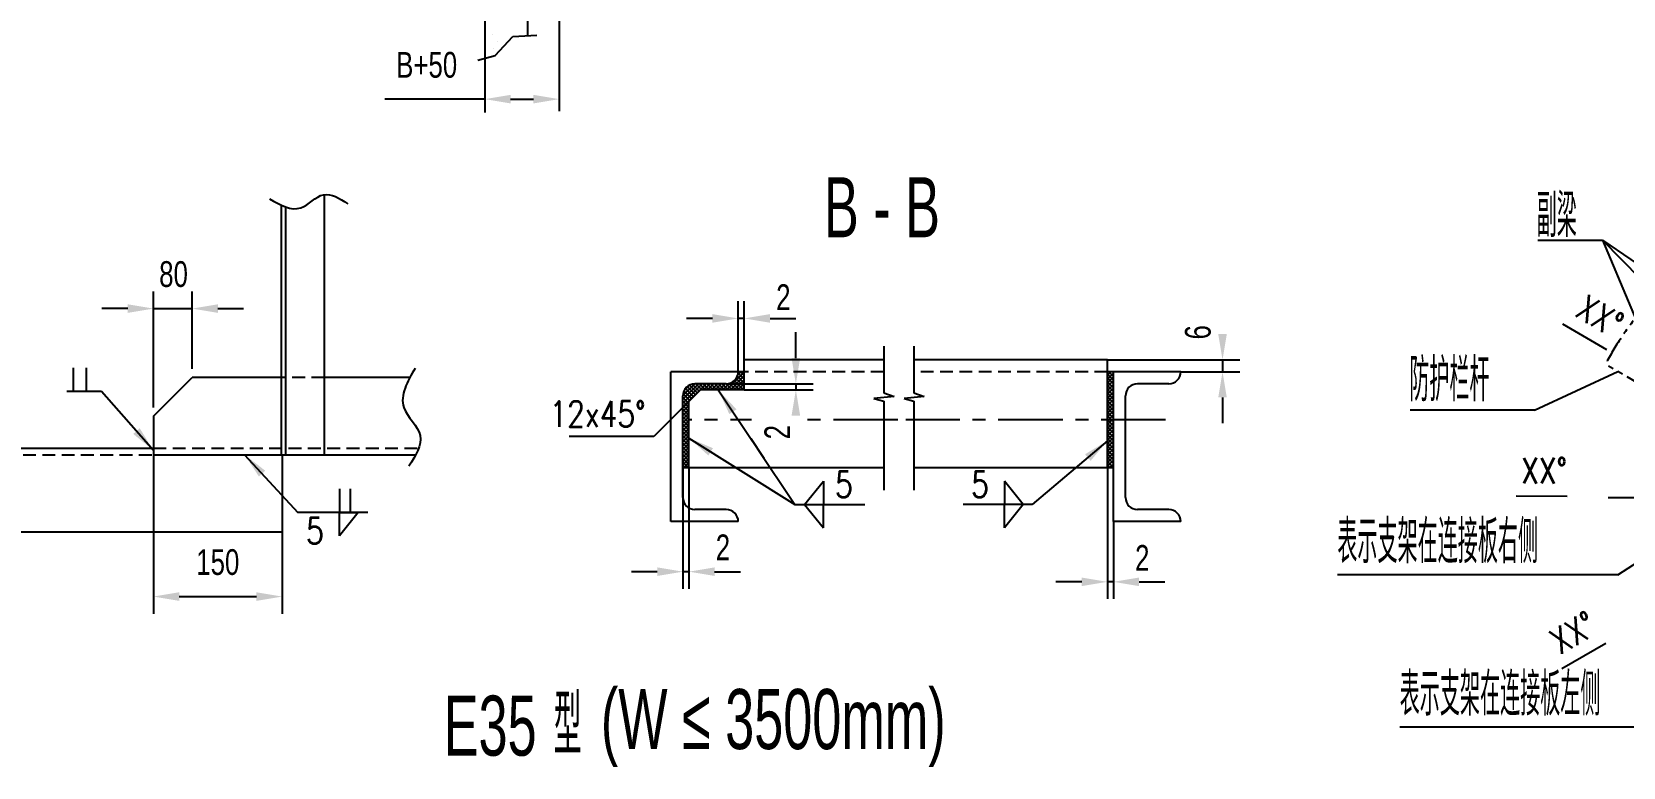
# Model space of a CAD drawing. Extents: x 148 to 221443, y -36682 to 6758.
# Drawn here: x 192989 to 196699, y -20545 to -18831 of the extents above; entities that cross this region are included whole.
import ezdxf
from ezdxf.enums import TextEntityAlignment as Align

# ---------------------------------------------------------------- set-up
doc = ezdxf.new("R2010")
doc.units = 0
doc.header["$LTSCALE"] = 10
doc.header["$MEASUREMENT"] = 0
for name, pattern in [('CENTERX2', [4, 2.5, -0.5, 0.5, -0.5]), ('HIDDENX2', [0.75, 0.5, -0.25]), ('PHANTOM', [2.5, 1.25, -0.25, 0.25, -0.25, 0.25, -0.25])]:
    doc.linetypes.add(name, pattern=pattern)
for name, color, linetype in [('1', 1, 'Continuous'), ('2', 4, 'Continuous'), ('6', 4, 'PHANTOM'), ('CENTER', 1, 'CENTERX2'), ('HIDDEN', 7, 'HIDDENX2'), ('WB-FS', 6, 'Continuous')]:
    doc.layers.add(name, color=color, linetype=linetype)
doc.styles.add('HZ', font='ROMS.SHX', dxfattribs={"width": 0.75, "bigfont": 'GBCBIG.SHX'})
doc.styles.get("Standard").update_dxf_attribs({"font": 'wison_e.shx', "width": 0.75, "bigfont": 'wison_c.shx'})
doc.styles.add('XW', font='ROMANS.shx', dxfattribs={"width": 0.85})

msp = doc.modelspace()

# ---------------------------------------------------------------- linework, layer by layer
msp.add_line((194521.1273, -19847.2547), (194507.1273, -19847.2547))
at = {"layer": '1'}
for p, q in [((193671.4662, -19816.6657), (193671.4662, -19210.2903)), ((193571.4662, -19816.6657), (193571.4662, -19235.0893)), ((193581.4662, -19816.6657), (193581.4662, -19239.1866)), ((194975.1993, -19595.2547), (194650.1273, -19595.2547)), ((194650.1273, -19665.2547), (194650.1273, -19595.2547)), ((195496.6192, -19595.2547), (195045.5819, -19595.2547)), ((195496.6192, -19623.2547), (195496.6192, -19595.2547)), ((193272.9839, -19726.6657), (193362.9839, -19636.6657)), ((193571.4662, -19636.6657), (193362.9839, -19636.6657)), ((193870.8199, -19636.6657), (193671.4662, -19636.6657)), ((194650.1273, -19623.2547), (194479.1273, -19623.2547)), ((194479.1273, -19972.4179), (194479.1273, -19623.2547)), ((194608.1273, -19651.2547), (194535.1273, -19651.2547)), ((195667.6192, -19623.2547), (195496.6192, -19623.2547)), ((195496.6192, -19847.2547), (195496.6192, -19623.2547)), ((195510.6192, -19972.4179), (195510.6192, -19623.2547)), ((195639.6192, -19651.2547), (195566.6192, -19651.2547)), ((194507.1273, -19916.4179), (194507.1273, -19679.2547)), ((194548.1273, -19665.2547), (194521.1273, -19692.2547)), ((194521.1273, -19847.2547), (194521.1273, -19692.2547)), ((194650.1273, -19665.2547), (194548.1273, -19665.2547)), ((195538.6192, -19916.4179), (195538.6192, -19679.2547)), ((193272.9839, -19726.6657), (193272.9839, -19816.6657)), ((192519.0629, -19801.6657), (193272.9839, -19801.6657)), ((193272.9839, -19816.6657), (193661.1702, -19816.6657)), ((193572.9839, -19816.6657), (193572.9839, -19996.6657)), ((193661.1702, -19816.6657), (193884.4776, -19816.6657)), ((194975.1993, -19847.2547), (194521.1273, -19847.2547)), ((195510.6192, -19847.2547), (195045.5819, -19847.2547)), ((194608.1273, -19944.4179), (194535.1273, -19944.4179)), ((195639.6192, -19944.4179), (195566.6192, -19944.4179)), ((194636.1273, -19972.4179), (194479.1273, -19972.4179)), ((195667.6192, -19972.4179), (195510.6192, -19972.4179)), ((192519.0629, -19996.6657), (193572.9839, -19996.6657))]:
    msp.add_line(p, q, dxfattribs=at)
for centre, start, end in [((194535.1273, -19679.2547), 90, 180), ((194608.1273, -19623.2547), 270, 0), ((195566.6192, -19679.2547), 90, 180), ((195639.6192, -19623.2547), 270, 0), ((194535.1273, -19916.4179), 180, 270), ((195566.6192, -19916.4179), 180, 270), ((194608.1273, -19972.4179), 0, 90), ((195639.6192, -19972.4179), 0, 90)]:
    msp.add_arc(centre, 28, start, end, dxfattribs=at)
at = {"layer": '2', "color": 3, "linetype": 'Continuous'}
for p, q in [((194218.8441, -18580.0411), (194218.8441, -19015.8612)), ((194045.2622, -18759.6342), (194045.2622, -19018.7553)), ((194045.2622, -18987.9632), (193812.1704, -18987.9632)), ((194105.2622, -18987.9632), (194158.8441, -18987.9632)), ((196499.5348, -19316.8044), (196650.5313, -19316.8044)), ((196650.5313, -19316.8044), (196920.825, -19501.3986)), ((196650.5313, -19316.8044), (197024.5149, -19697.8447)), ((196650.5313, -19316.8044), (196850.7092, -19792.8448)), ((193272.9839, -19706.6657), (193272.9839, -19436.0351)), ((193363.2581, -19616.6657), (193363.2581, -19436.0351)), ((194636.1273, -19623.2547), (194635.8311, -19458.9433)), ((194650.1273, -19603.2547), (194650.1273, -19458.9433)), ((193212.9839, -19476.0351), (193152.9839, -19476.0351)), ((193272.9839, -19476.0351), (193363.2581, -19476.0351)), ((193423.2581, -19476.0351), (193483.2581, -19476.0351)), ((194575.8311, -19498.9433), (194515.8311, -19498.9433)), ((194650.1273, -19498.9433), (194635.8311, -19498.9433)), ((194710.1273, -19498.9433), (194770.1273, -19498.9433)), ((195764.9542, -19535.2547), (195764.9542, -19475.2547)), ((194770.4277, -19591.2547), (194770.4277, -19531.2547)), ((196661.0767, -19572.1423), (196558.4797, -19512.3974)), ((195496.6192, -19595.2547), (195804.9542, -19595.2547)), ((194507.1273, -19687.5215), (194543.3941, -19651.2547)), ((194507.1273, -19696.3603), (194552.233, -19651.2547)), ((194507.1273, -19705.1992), (194561.0718, -19651.2547)), ((194507.1332, -19678.6767), (194534.5493, -19651.2606)), ((194509.9328, -19667.0383), (194522.9109, -19654.0602)), ((194536.3015, -19677.0804), (194517.0735, -19657.8523)), ((194540.7209, -19672.661), (194522.383, -19654.3231)), ((194545.1404, -19668.2416), (194528.8631, -19651.9644)), ((194550.9923, -19665.2547), (194536.9923, -19651.2547)), ((194559.8311, -19665.2547), (194545.8311, -19651.2547)), ((194568.67, -19665.2547), (194554.67, -19651.2547)), ((194555.9106, -19665.2547), (194569.9106, -19651.2547)), ((194577.5088, -19665.2547), (194563.5088, -19651.2547)), ((194564.7495, -19665.2547), (194578.7495, -19651.2547)), ((194586.3476, -19665.2547), (194572.3476, -19651.2547)), ((194573.5883, -19665.2547), (194587.5883, -19651.2547)), ((194595.1865, -19665.2547), (194581.1865, -19651.2547)), ((194582.4271, -19665.2547), (194596.4271, -19651.2547)), ((194604.0253, -19665.2547), (194590.0253, -19651.2547)), ((194591.266, -19665.2547), (194605.266, -19651.2547)), ((194612.8641, -19665.2547), (194598.8641, -19651.2547)), ((194600.1048, -19665.2547), (194614.9483, -19650.4111)), ((194621.703, -19665.2547), (194607.703, -19651.2547)), ((194607.703, -19651.2547), (194810.4277, -19651.2547)), ((194608.9436, -19665.2547), (194650.1273, -19624.071)), ((194630.5418, -19665.2547), (194615.5422, -19650.255)), ((194617.7825, -19665.2547), (194650.1273, -19632.9099)), ((194639.3806, -19665.2547), (194621.8099, -19647.6839)), ((194626.6213, -19665.2547), (194650.1273, -19641.7487)), ((194648.2195, -19665.2547), (194626.9494, -19643.9846)), ((194650.1273, -19658.3236), (194631.0861, -19639.2825)), ((194650.1273, -19649.4848), (194634.1734, -19633.5309)), ((194635.2837, -19630.0757), (194642.1048, -19623.2547)), ((194635.4601, -19665.2547), (194650.1273, -19650.5875)), ((194650.1273, -19640.646), (194635.943, -19626.4617)), ((194650.1273, -19631.8071), (194641.5748, -19623.2547)), ((194644.299, -19665.2547), (194650.1273, -19659.4264)), ((194770.4277, -19651.2547), (194770.4277, -19665.2547)), ((195667.6192, -19623.2547), (195804.9542, -19623.2547)), ((196492.3456, -19712.9387), (196686.1024, -19622.5885)), ((193152.2678, -19669.0021), (193070.8301, -19669.0021)), ((193272.9839, -19806.6657), (193152.2678, -19669.0021)), ((194521.1273, -19692.2547), (194439.3819, -19774)), ((194518.6239, -19694.7581), (194507.1273, -19683.2615)), ((194514.2044, -19699.1775), (194507.1273, -19692.1003)), ((194507.1273, -19707.2503), (194521.1273, -19693.2503)), ((194523.0433, -19690.3387), (194507.4868, -19674.7822)), ((194527.4627, -19685.9193), (194509.5055, -19667.962)), ((194531.8821, -19681.4998), (194512.7744, -19662.3921)), ((194521.1273, -19697.892), (194518.3086, -19695.0733)), ((194650.1273, -19665.2547), (194810.4277, -19665.2547)), ((195764.9542, -19683.2547), (195764.9542, -19743.2547)), ((194509.785, -19703.5969), (194507.1273, -19700.9392)), ((194507.1273, -19716.0892), (194521.1273, -19702.0892)), ((194521.1273, -19724.4085), (194507.1273, -19710.4085)), ((194507.1273, -19724.928), (194521.1273, -19710.928)), ((194521.1273, -19733.2474), (194507.1273, -19719.2474)), ((194507.1273, -19733.7668), (194521.1273, -19719.7668)), ((194521.1273, -19742.0862), (194507.1273, -19728.0862)), ((194507.1273, -19742.6057), (194521.1273, -19728.6057)), ((194521.1273, -19715.5697), (194509.4698, -19703.9122)), ((194521.1273, -19706.7309), (194513.8892, -19699.4928)), ((194770.4277, -19725.2547), (194770.4277, -19785.2547)), ((196492.3456, -19712.9387), (196202.0908, -19712.9387)), ((194521.1273, -19750.925), (194507.1273, -19736.925)), ((194507.1273, -19751.4445), (194521.1273, -19737.4445)), ((194521.1273, -19759.7639), (194507.1273, -19745.7639)), ((194507.1273, -19760.2834), (194521.1273, -19746.2834)), ((194521.1273, -19768.6027), (194507.1273, -19754.6027)), ((194507.1273, -19769.1222), (194521.1273, -19755.1222)), ((194521.1273, -19777.4415), (194507.1273, -19763.4415)), ((194507.1273, -19777.961), (194521.1273, -19763.961)), ((194439.3819, -19774), (194242.2515, -19774)), ((194521.1273, -19786.2804), (194507.1273, -19772.2804)), ((194507.1273, -19786.7999), (194521.1273, -19772.7999)), ((194521.1273, -19795.1192), (194507.1273, -19781.1192)), ((194507.1273, -19795.6387), (194521.1273, -19781.6387)), ((194521.1273, -19803.958), (194507.1273, -19789.958)), ((194507.1273, -19804.4775), (194521.1273, -19790.4775)), ((194521.1273, -19812.7969), (194507.1273, -19798.7969)), ((194507.1273, -19813.3164), (194521.1273, -19799.3164)), ((194521.1273, -19821.6357), (194507.1273, -19807.6357)), ((195496.6192, -19784.147), (195321.5588, -19932.5909)), ((193272.9839, -19816.6657), (193272.9839, -20187.1571)), ((193485.4993, -19816.6657), (193609.8386, -19951.0657)), ((194507.1273, -19822.1552), (194521.1273, -19808.1552)), ((194521.1273, -19830.4745), (194507.1273, -19816.4745)), ((194507.1273, -19830.994), (194521.1273, -19816.994)), ((194521.1273, -19839.3134), (194507.1273, -19825.3134)), ((194507.1273, -19839.8329), (194521.1273, -19825.8329)), ((194507.1273, -19827.7652), (194507.1273, -20129.1552)), ((194521.1273, -19847.5663), (194507.1273, -19834.1522)), ((194511.3909, -19847.2547), (194507.1273, -19842.991)), ((194508.5443, -19847.2547), (194521.1273, -19834.6717)), ((194516.4856, -19847.2547), (194521.1273, -19842.613)), ((194521.1273, -19847.2547), (194521.1273, -20129.1552)), ((195496.6192, -19847.2547), (195496.6192, -20152.8187)), ((196568.1445, -19913.8753), (196449.4204, -19913.4333)), ((193772.7139, -19951.0657), (193609.8386, -19951.0657)), ((194768.0954, -19932.5909), (194930.9707, -19932.5909)), ((195321.5588, -19932.5909), (195160.1932, -19932.5909)), ((196686.1128, -20096.4688), (196943.881, -19929.9794)), ((195510.6192, -19972.4179), (195510.6192, -20152.8187)), ((193572.9839, -19996.6657), (193572.9839, -20187.1571)), ((194447.1273, -20089.1552), (194387.1273, -20089.1552)), ((194521.1273, -20089.1552), (194507.1273, -20089.1552)), ((194581.1273, -20089.1552), (194641.1273, -20089.1552)), ((196686.1128, -20096.4688), (196032.7538, -20096.4688)), ((195436.6192, -20112.8187), (195376.6192, -20112.8187)), ((195510.6192, -20112.8187), (195496.6192, -20112.8187)), ((195570.6192, -20112.8187), (195630.6192, -20112.8187)), ((193332.9839, -20147.1571), (193512.9839, -20147.1571)), ((196658.5294, -20256.2909), (196555.4903, -20315.2701)), ((196831.5065, -20451.7571), (196178.1475, -20451.7571))]:
    msp.add_line(p, q, dxfattribs=at)
at = {"layer": '2', "color": 7, "linetype": 'Continuous'}
for p, q in [((193085.8619, -19614.3877), (193085.8619, -19669.0021)), ((193115.8632, -19614.3877), (193115.8632, -19669.0021)), ((194790.7666, -19932.5909), (194834.5013, -19877.9765)), ((194834.5013, -19877.9765), (194834.5013, -19932.5909)), ((195300.3973, -19932.5909), (195256.6626, -19877.9765)), ((195256.6626, -19877.9765), (195256.6626, -19932.5909)), ((193706.3079, -19896.4512), (193706.3079, -19951.0657)), ((193731.5538, -19896.4512), (193731.5538, -19951.0657)), ((193750.0427, -19951.0657), (193706.3079, -20005.6801)), ((193706.3079, -20005.6801), (193706.3079, -19951.0657)), ((193706.3079, -19951.0657), (193750.0427, -19951.0657)), ((193750.0427, -19951.0657), (193706.3079, -19951.0657)), ((194790.7666, -19932.5909), (194834.5013, -19987.2053)), ((194834.5013, -19987.2053), (194834.5013, -19932.5909)), ((195256.6626, -19987.2053), (195256.6626, -19932.5909)), ((195300.3973, -19932.5909), (195256.6626, -19987.2053))]:
    msp.add_line(p, q, dxfattribs=at)
at = {"layer": '2', "linetype": 'Continuous'}
for p, q in [((195496.6192, -19631.4211), (195504.7856, -19623.2547)), ((195496.6192, -19640.2599), (195510.6192, -19626.2599)), ((195510.6192, -19642.9002), (195496.6192, -19628.9002)), ((195496.6192, -19649.0987), (195510.6192, -19635.0987)), ((195510.6192, -19651.7391), (195496.6192, -19637.7391)), ((195496.6192, -19657.9376), (195510.6192, -19643.9376)), ((195510.6192, -19660.5779), (195496.6192, -19646.5779)), ((195496.6192, -19666.7764), (195510.6192, -19652.7764)), ((195510.6192, -19669.4167), (195496.6192, -19655.4167)), ((195510.6192, -19634.0614), (195499.8125, -19623.2547)), ((195510.6192, -19625.2226), (195508.6513, -19623.2547)), ((195496.6192, -19675.6152), (195510.6192, -19661.6152)), ((195510.6192, -19678.2556), (195496.6192, -19664.2556)), ((195496.6192, -19684.4541), (195510.6192, -19670.4541)), ((195510.6192, -19687.0944), (195496.6192, -19673.0944)), ((195496.6192, -19693.2929), (195510.6192, -19679.2929)), ((195510.6192, -19695.9332), (195496.6192, -19681.9332)), ((195496.6192, -19702.1317), (195510.6192, -19688.1317)), ((195510.6192, -19704.7721), (195496.6192, -19690.7721)), ((195496.6192, -19710.9706), (195510.6192, -19696.9706)), ((195510.6192, -19713.6109), (195496.6192, -19699.6109)), ((195496.6192, -19719.8094), (195510.6192, -19705.8094)), ((195510.6192, -19722.4498), (195496.6192, -19708.4498)), ((195496.6192, -19728.6482), (195510.6192, -19714.6482)), ((195510.6192, -19731.2886), (195496.6192, -19717.2886)), ((195496.6192, -19737.4871), (195510.6192, -19723.4871)), ((195510.6192, -19740.1274), (195496.6192, -19726.1274)), ((195496.6192, -19746.3259), (195510.6192, -19732.3259)), ((195510.6192, -19748.9663), (195496.6192, -19734.9663)), ((195496.6192, -19755.1647), (195510.6192, -19741.1647)), ((195510.6192, -19757.8051), (195496.6192, -19743.8051)), ((195496.6192, -19764.0036), (195510.6192, -19750.0036)), ((195510.6192, -19766.6439), (195496.6192, -19752.6439)), ((195496.6192, -19772.8424), (195510.6192, -19758.8424)), ((195510.6192, -19775.4828), (195496.6192, -19761.4828)), ((195496.6192, -19781.6812), (195510.6192, -19767.6812)), ((195510.6192, -19784.3216), (195496.6192, -19770.3216)), ((195496.6192, -19790.5201), (195510.6192, -19776.5201)), ((195510.6192, -19793.1604), (195496.6192, -19779.1604)), ((195496.6192, -19799.3589), (195510.6192, -19785.3589)), ((195510.6192, -19801.9993), (195496.6192, -19787.9993)), ((195496.6192, -19808.1977), (195510.6192, -19794.1977)), ((195510.6192, -19810.8381), (195496.6192, -19796.8381)), ((195496.6192, -19817.0366), (195510.6192, -19803.0366)), ((195510.6192, -19819.6769), (195496.6192, -19805.6769)), ((195496.6192, -19825.8754), (195510.6192, -19811.8754)), ((195510.6192, -19828.5158), (195496.6192, -19814.5158)), ((195496.6192, -19834.7143), (195510.6192, -19820.7143)), ((195510.6192, -19837.3546), (195496.6192, -19823.3546)), ((195496.6192, -19843.5531), (195510.6192, -19829.5531)), ((195510.6192, -19846.1934), (195496.6192, -19832.1934)), ((195502.8416, -19847.2547), (195496.6192, -19841.0323)), ((195501.7565, -19847.2547), (195510.6192, -19838.3919)), ((195510.5953, -19847.2547), (195510.6192, -19847.2308))]:
    msp.add_line(p, q, dxfattribs=at)
at = {"layer": '2', "color": 3, "linetype": 'Continuous'}
for points in [[(194105.2622, -18977.9632), (194105.2622, -18997.9632), (194045.2622, -18987.9632)], [(194158.8441, -18977.9632), (194158.8441, -18997.9632), (194218.8441, -18987.9632)], [(193212.9839, -19466.0351), (193212.9839, -19486.0351), (193272.9839, -19476.0351)], [(193423.2581, -19466.0351), (193423.2581, -19486.0351), (193363.2581, -19476.0351)], [(194575.8311, -19488.9433), (194575.8311, -19508.9433), (194635.8311, -19498.9433)], [(194710.1273, -19488.9433), (194710.1273, -19508.9433), (194650.1273, -19498.9433)], [(194760.4277, -19591.2547), (194780.4277, -19591.2547), (194770.4277, -19651.2547)], [(195754.9542, -19683.2547), (195774.9542, -19683.2547), (195764.9542, -19623.2547)], [(194631.9545, -19710.8645), (194615.3257, -19721.9767), (194590.3035, -19666.534)], [(193240.944, -19754.9603), (193225.9065, -19768.1465), (193272.9839, -19806.6657)], [(194577.1542, -19801.4089), (194566.4441, -19818.2995), (194521.1273, -19777.7238)], [(195444.5465, -19815.5862), (195457.5577, -19830.7753), (195496.6192, -19784.147)], [(193518.9047, -19867.4995), (193533.5857, -19853.9175), (193485.4993, -19816.6657)], [(194447.1273, -20079.1552), (194447.1273, -20099.1552), (194507.1273, -20089.1552)], [(194581.1273, -20079.1552), (194581.1273, -20099.1552), (194521.1273, -20089.1552)], [(195436.6192, -20102.8187), (195436.6192, -20122.8187), (195496.6192, -20112.8187)], [(195570.6192, -20102.8187), (195570.6192, -20122.8187), (195510.6192, -20112.8187)], [(193332.9839, -20137.1571), (193332.9839, -20157.1571), (193272.9839, -20147.1571)], [(193512.9839, -20137.1571), (193512.9839, -20157.1571), (193572.9839, -20147.1571)]]:
    msp.add_solid(points, dxfattribs=at)
at = {"layer": '6', "color": 3, "linetype": 'ByBlock', "ltscale": 5}
msp.add_line((194144.8042, -16238.3262), (194144.8042, -18840.2427), dxfattribs=at)
at = {"layer": '6', "color": 4, "linetype": 'Continuous'}
for p, q in [((194063.6238, -18836.4226), (194063.6238, -18836.4226)), ((194064.8279, -18870.8288), (194064.8279, -18870.8288)), ((194075.2196, -18854.5564), (194075.2196, -18854.5564))]:
    msp.add_line(p, q, dxfattribs=at)
at = {"layer": '6', "color": 4, "ltscale": 5}
msp.add_line((196762.1621, -19666.8799), (196657.4626, -19605.9108), dxfattribs=at)
msp.add_arc((197252.2931, -19916.4226), 671, 103.7240027, 152.4346607, dxfattribs=at)
at = {"layer": 'CENTER', "ltscale": 6}
for p, q in [((195007.8001, -19735.2547), (194521.1273, -19735.2547)), ((195632.3269, -19735.2547), (195026.3656, -19735.2547)), ((196664.0653, -19916.4226), (197530.5723, -19916.4226))]:
    msp.add_line(p, q, dxfattribs=at)
at = {"layer": 'HIDDEN', "ltscale": 6}
for p, q in [((193671.4662, -19636.6657), (193571.4662, -19636.6657)), ((194975.1993, -19623.2547), (194641.7273, -19623.2547)), ((195496.6192, -19623.2547), (195045.5819, -19623.2547)), ((193272.9839, -19801.6657), (193891.431, -19801.6657)), ((192519.0629, -19816.6657), (193272.9839, -19816.6657))]:
    msp.add_line(p, q, dxfattribs=at)
at = {"layer": 'WB-FS', "linetype": 'Continuous'}
for p, q in [((194069.5739, -18886.559), (194110.378, -18841.8426)), ((194110.378, -18841.8426), (194166.977, -18839.2122)), ((194028.77, -18897.0805), (194069.5739, -18886.559)), ((194975.1993, -19563.6059), (194975.1993, -19672.2017)), ((195045.5819, -19563.6059), (195045.5819, -19672.2017)), ((194999.3481, -19680.648), (194952.2581, -19685.4745)), ((194952.2581, -19685.4745), (194975.1993, -19691.5076)), ((194975.1993, -19672.2017), (194999.3481, -19680.648)), ((194975.1993, -19691.5076), (194975.1993, -19899.5733)), ((195069.7307, -19680.648), (195022.6407, -19685.4745)), ((195022.6407, -19685.4745), (195045.5819, -19691.5076)), ((195045.5819, -19672.2017), (195069.7307, -19680.648)), ((195045.5819, -19691.5076), (195045.5819, -19899.5733))]:
    msp.add_line(p, q, dxfattribs=at)
for points in [[(193543.2409, -19219.9838), (193616.8398, -19241.212), (193669.2211, -19210.6964), (193726.2437, -19231.9246)], [(193883.1915, -19614.5149), (193856.6562, -19706.5136), (193894.8007, -19771.9902), (193868.2654, -19843.2684)]]:
    msp.add_spline(points, degree=3, dxfattribs=at)

# ---------------------------------------------------------------- texts
at = {"layer": '2', "color": 3, "linetype": 'Continuous', "width": 0.75}
msp.add_text('B+50', height=60, dxfattribs=at).set_placement((193838.765, -18937.9632))
at = {"layer": '2', "color": 3, "linetype": 'Continuous'}
for s, height, style, width, p in [('B - B', 140, 'HZ', 0.65, (195106.4178, -19239.9404)), ('12x45%%D', 60, 'XW', 0.8, (194420.2949, -19721.6219)), ('5', 60, 'XW', 0.8, (194902.974, -19885.9292)), ('5', 60, 'XW', 0.8, (195220.1899, -19885.9292)), ('5', 60, 'XW', 0.8, (193669.8353, -19993.9812)), ('(W ≤ 3500mm)', 140, 'HZ', 0.65, (195119.6398, -20432.6015)), ('E35', 140, 'HZ', 0.65, (194166.1196, -20447.9081))]:
    msp.add_text(s, height=height, dxfattribs=dict(at, style=style, width=width)).set_placement(p, align=Align.MIDDLE_RIGHT)
at = {"layer": '2', "color": 3, "linetype": 'Continuous', "style": 'HZ', "width": 0.65}
for s, height, p in [('副梁', 100, (196497.2621, -19309.182)), ('防护栏杆', 100, (196200.1675, -19691.9924)), ('表示支架在连接板右侧', 100, (196032.5346, -20069.3703)), ('表示支架在连接板左侧', 100, (196177.9282, -20424.6587)), ('型', 140, (194205.607, -20516.1058))]:
    msp.add_text(s, height=height, dxfattribs=at).set_placement(p)
at = {"layer": '2', "color": 3, "linetype": 'Continuous', "style": 'XW', "width": 0.8}
for rotation, p in [(329.7866702, (196583.2577, -19492.377)), (359.7866702, (196460.8687, -19883.7061)), (29.7866702, (196550.5412, -20283.8015))]:
    msp.add_text('XX%%d', height=60, rotation=rotation, dxfattribs=at).set_placement(p)
at = {"layer": '2', "color": 3, "linetype": 'Continuous', "char_height": 60, "attachment_point": 5}
for s, insert in [('\\A1;80', (193319.8097, -19396.0351)), ('\\A1;2', (194741.2499, -19449.4486)), ('\\A1;2', (194600.4205, -20032.4696)), ('\\A1;2', (195577.8662, -20057.0098)), ('\\A1;150', (193422.9839, -20067.1571))]:
    msp.add_mtext(s, dxfattribs=dict(at, insert=insert))

# ---------------------------------------------------------------- next in the draw order: texts
at = {"layer": '2', "color": 3, "linetype": 'Continuous', "char_height": 60, "attachment_point": 5, "rotation": 90, "bg_fill": 2}
for s, insert in [('\\A1;6', (195707.7695, -19531.3313)), ('\\A1;2', (194727.1218, -19764.0373))]:
    msp.add_mtext(s, dxfattribs=dict(at, insert=insert))

# ---------------------------------------------------------------- next in the draw order: linework, layer by layer
at = {"layer": '2', "color": 3, "linetype": 'Continuous'}
for p, q in [((195764.9542, -19595.2547), (195764.9542, -19623.2547)), ((194589.4486, -19665.2547), (194768.0954, -19932.5909)), ((194521.1273, -19777.7238), (194768.0954, -19932.5909))]:
    msp.add_line(p, q, dxfattribs=at)
for points in [[(195754.9542, -19535.2547), (195774.9542, -19535.2547), (195764.9542, -19595.2547)], [(194760.4277, -19725.2547), (194780.4277, -19725.2547), (194770.4277, -19665.2547)]]:
    msp.add_solid(points, dxfattribs=at)

doc.saveas('drawing.dxf')
